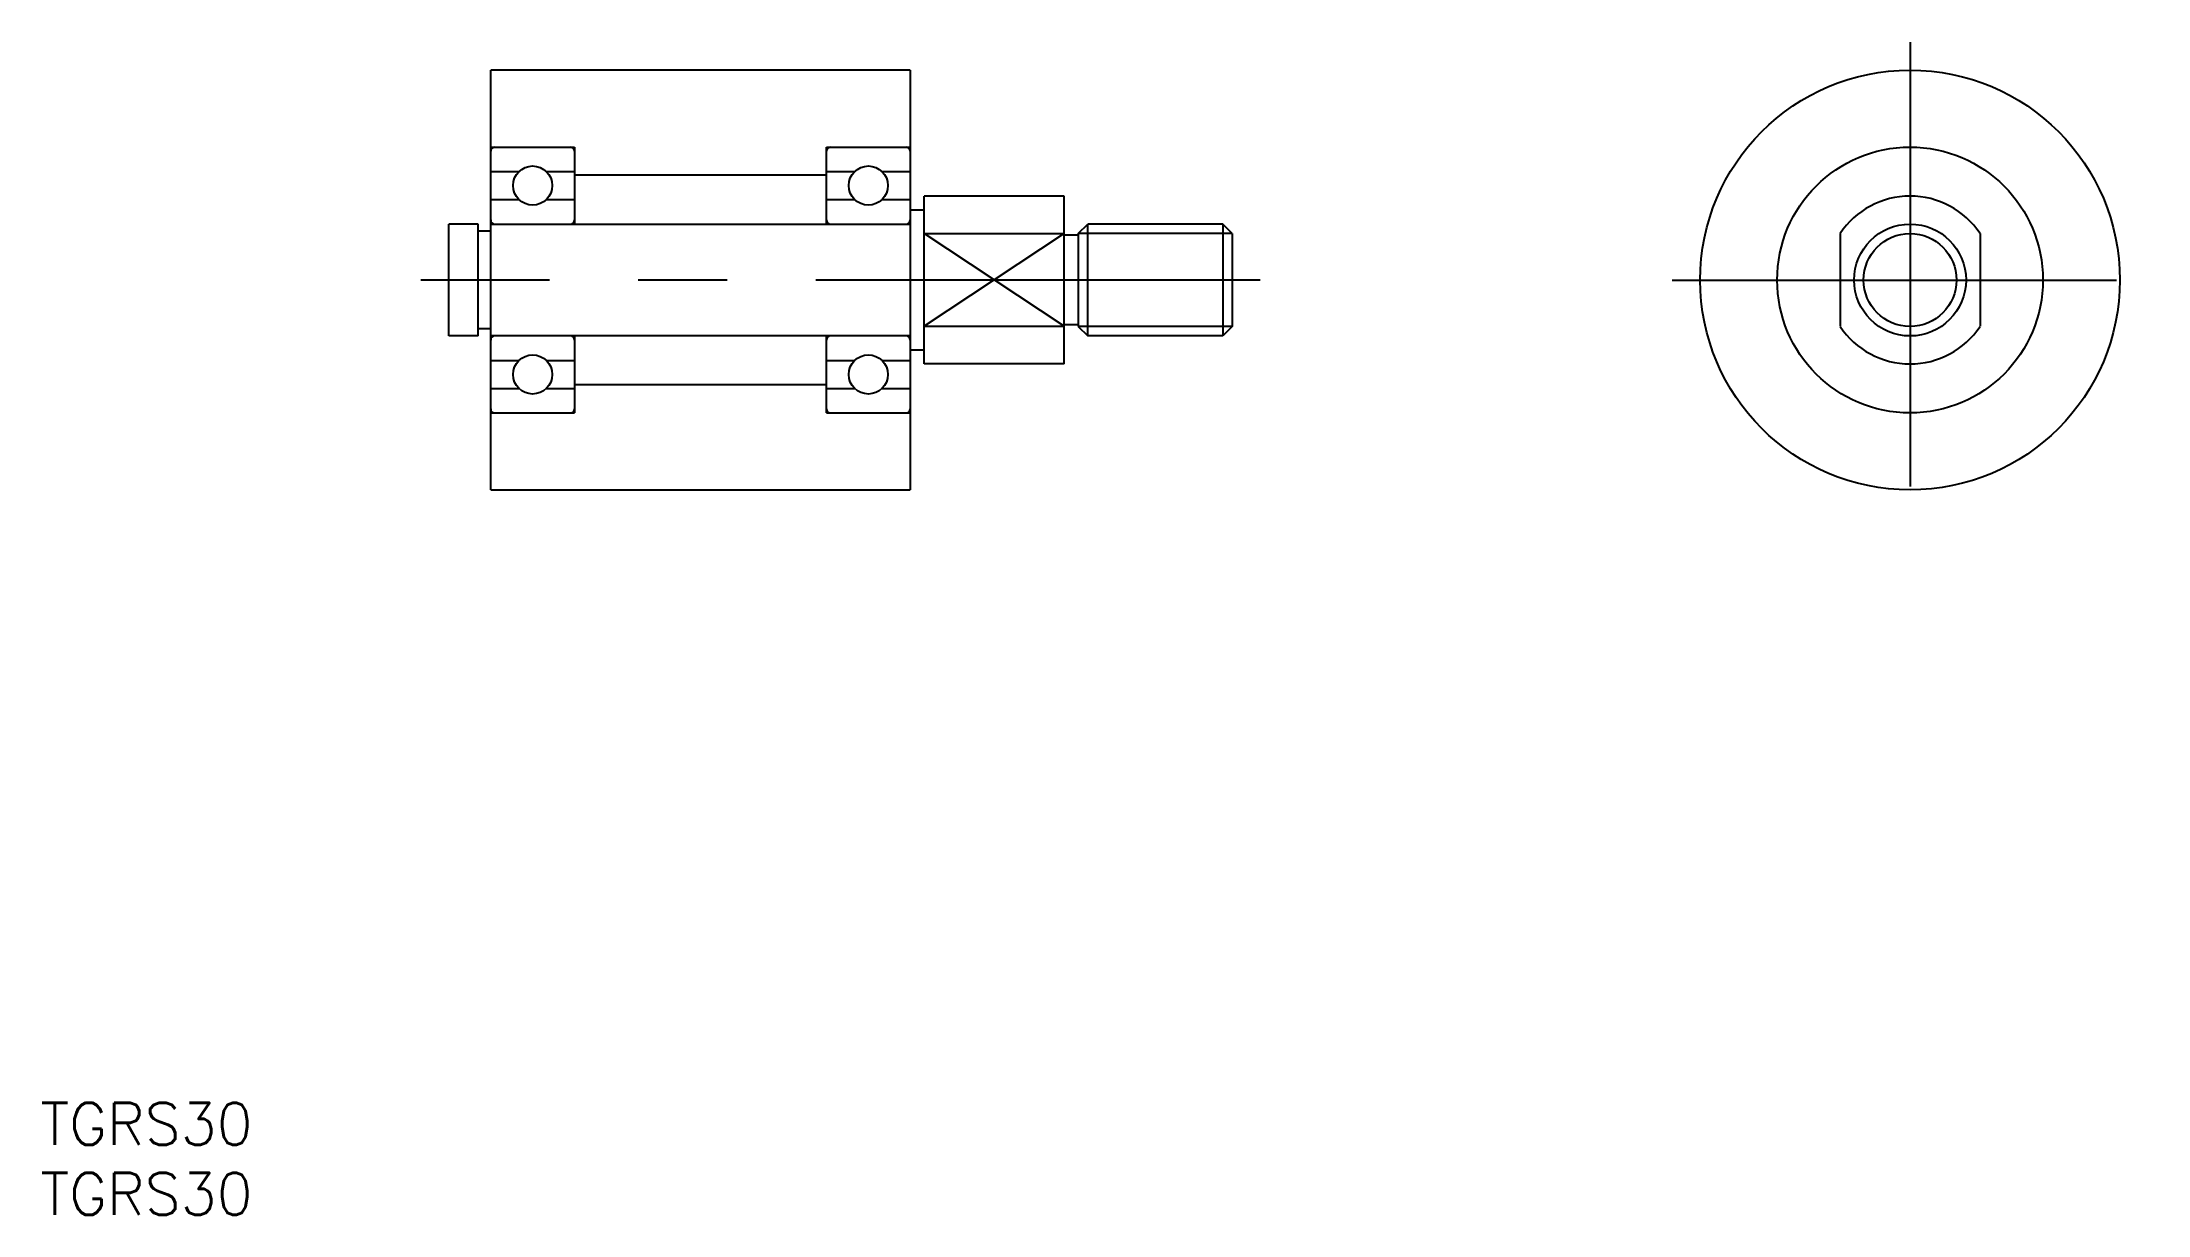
# Model space of a CAD drawing. Extents: x 345 to 495, y -166 to -82.
import ezdxf

# ---------------------------------------------------------------- set-up
doc = ezdxf.new("R2010")
doc.units = 0
doc.linetypes.add('CENTER', pattern=[50.8, 31.75, -6.35, 6.35, -6.35])
doc.layers.get('0').update_dxf_attribs({"linetype": 'CONTINUOUS'})
doc.layers.add('CENTER', color=1, linetype='CENTER')
doc.styles.get("Standard").update_dxf_attribs({"font": 'txt.shx', "height": 3, "bigfont": 'bigfont.shx'})

# ---------------------------------------------------------------- blocks, each defined once
blk = doc.blocks.new('*U17')
at = {"color": 7, "linetype": 'CONTINUOUS'}
for p in [(344.64, -161.02), (344.64, -166.02)]:
    blk.add_text('TGRS30', height=3, dxfattribs=at).set_placement(p)

msp = doc.modelspace()

# ---------------------------------------------------------------- linework, layer by layer
at = {"color": 7, "linetype": 'CONTINUOUS'}
for p, q in [((376.83, -114.2), (376.83, -84.2)), ((406.83, -84.2), (376.83, -84.2)), ((406.83, -84.2), (406.83, -114.2)), ((376.83, -89.7), (382.83, -89.7)), ((382.83, -89.7), (382.83, -95.2)), ((400.83, -89.7), (406.83, -89.7)), ((400.83, -95.2), (400.83, -89.7)), ((376.83, -91.45), (378.85, -91.45)), ((380.81, -91.45), (382.83, -91.45)), ((400.83, -91.7), (382.83, -91.7)), ((400.83, -91.45), (402.85, -91.45)), ((404.81, -91.45), (406.83, -91.45)), ((417.83, -93.2), (407.83, -93.2)), ((407.83, -105.2), (407.83, -93.2)), ((417.83, -105.2), (417.83, -93.2)), ((376.83, -93.45), (378.85, -93.45)), ((380.81, -93.45), (382.83, -93.45)), ((400.83, -93.45), (402.85, -93.45)), ((404.81, -93.45), (406.83, -93.45)), ((407.83, -94.2), (406.83, -94.2)), ((373.83, -103.2), (373.83, -95.2)), ((375.93, -95.2), (373.83, -95.2)), ((375.93, -103.2), (375.93, -95.2)), ((376.83, -95.7), (375.93, -95.7)), ((376.83, -95.2), (406.83, -95.2)), ((407.83, -95.88), (417.83, -95.88)), ((418.83, -96), (417.83, -96)), ((418.83, -95.87), (419.51, -95.2)), ((418.83, -95.87), (418.83, -102.52)), ((429.16, -95.2), (419.51, -95.2)), ((419.51, -103.2), (419.51, -95.2)), ((429.83, -95.87), (429.16, -95.2)), ((429.16, -95.2), (429.16, -103.2)), ((429.83, -95.87), (429.83, -102.52)), ((473.3, -95.88), (473.3, -102.51)), ((483.3, -95.88), (483.3, -102.51)), ((375.93, -103.2), (373.83, -103.2)), ((376.83, -102.7), (375.93, -102.7)), ((406.83, -103.2), (376.83, -103.2)), ((382.83, -103.2), (382.83, -108.7)), ((400.83, -108.7), (400.83, -103.2)), ((407.83, -102.51), (417.83, -102.51)), ((418.83, -102.4), (417.83, -102.4)), ((418.83, -102.52), (419.51, -103.2)), ((429.16, -103.2), (419.51, -103.2)), ((429.83, -102.52), (429.16, -103.2)), ((376.83, -104.95), (378.85, -104.95)), ((380.81, -104.95), (382.83, -104.95)), ((400.83, -104.95), (402.85, -104.95)), ((404.81, -104.95), (406.83, -104.95)), ((406.83, -104.2), (407.83, -104.2)), ((417.83, -105.2), (407.83, -105.2)), ((400.83, -106.7), (382.83, -106.7)), ((376.83, -106.95), (378.85, -106.95)), ((380.81, -106.95), (382.83, -106.95)), ((400.83, -106.95), (402.85, -106.95)), ((404.81, -106.95), (406.83, -106.95)), ((376.83, -108.7), (382.83, -108.7)), ((400.83, -108.7), (406.83, -108.7)), ((376.83, -114.2), (406.83, -114.2))]:
    msp.add_line(p, q, dxfattribs=at)
at = {"color": 3, "linetype": 'CONTINUOUS'}
for p, q in [((417.83, -102.51), (407.83, -95.88)), ((417.83, -95.88), (407.83, -102.51)), ((429.83, -95.87), (418.83, -95.87)), ((429.83, -102.52), (418.83, -102.52))]:
    msp.add_line(p, q, dxfattribs=at)
at = {"color": 7, "linetype": 'CONTINUOUS'}
for centre, radius in [((478.3, -99.2), 15), ((478.3, -99.2), 9.5), ((379.83, -92.45), 1.4), ((403.83, -92.45), 1.4), ((478.3, -99.2), 4), ((379.83, -105.95), 1.4), ((403.83, -105.95), 1.4)]:
    msp.add_circle(centre, radius, dxfattribs=at)
at = {"color": 3, "linetype": 'CONTINUOUS'}
msp.add_circle((478.3, -99.2), 3.32, dxfattribs=at)
at = {"color": 7, "linetype": 'CONTINUOUS'}
for centre, radius, start, end in [((377.13, -90), 0.3, 90, 180), ((382.53, -90), 0.3, 0, 90), ((401.13, -90), 0.3, 90, 180), ((406.53, -90), 0.3, 0, 90), ((478.3, -99.2), 6, 33.5573, 146.4427), ((377.13, -94.9), 0.3, 180, 270), ((382.53, -94.9), 0.3, 270, 0), ((401.13, -94.9), 0.3, 180, 270), ((406.53, -94.9), 0.3, 270, 0), ((377.13, -103.5), 0.3, 90, 180), ((382.53, -103.5), 0.3, 0, 90), ((401.13, -103.5), 0.3, 90, 180), ((406.53, -103.5), 0.3, 0, 90), ((478.3, -99.2), 6, 213.5573, 326.4427), ((377.13, -108.4), 0.3, 180, 270), ((382.53, -108.4), 0.3, 270, 0), ((401.13, -108.4), 0.3, 180, 270), ((406.53, -108.4), 0.3, 270, 0)]:
    msp.add_arc(centre, radius, start, end, dxfattribs=at)
at = {"layer": 'CENTER', "color": 1, "linetype": 'CENTER'}
for p, q in [((478.3, -82.2), (478.3, -116.2)), ((431.83, -99.2), (371.83, -99.2)), ((461.3, -99.2), (495.3, -99.2))]:
    msp.add_line(p, q, dxfattribs=at)

# ---------------------------------------------------------------- block references
at = {"color": 7, "linetype": 'CONTINUOUS'}
msp.add_blockref('*U17', (0, 0), dxfattribs=at)

doc.saveas('drawing.dxf')
